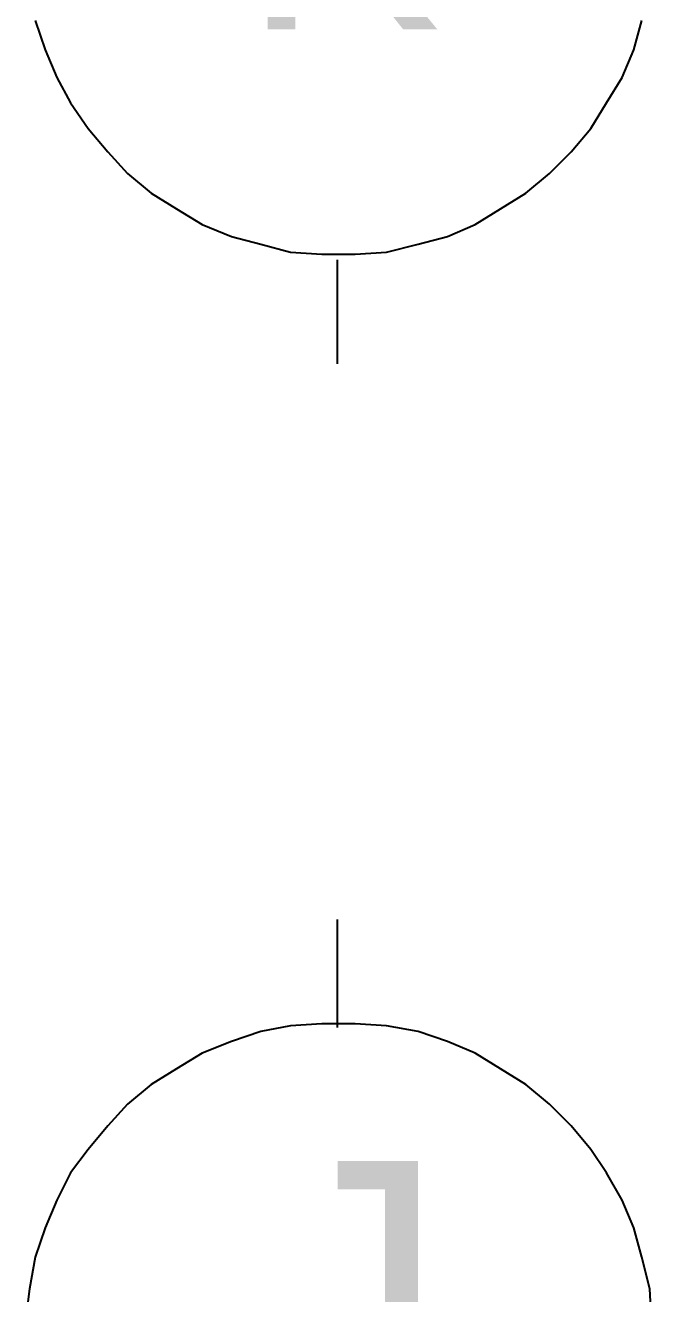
# Model space of a CAD drawing. Header units: millimetres. Extents: x 5 to 415, y 48 to 251.
# Drawn here: x 408.04 to 413.67, y 212.84 to 224.23 of the extents above; entities that cross this region are included whole.
import ezdxf

# ---------------------------------------------------------------- set-up
doc = ezdxf.new("R2010")
doc.units = ezdxf.units.MM
doc.layers.add('P', color=7, linetype='Continuous')
doc.layers.add('T', color=7, linetype='Continuous')

msp = doc.modelspace()

# ---------------------------------------------------------------- linework, layer by layer
at = {"layer": 'P'}
for points in [[(408.129, 224.278), (408.217, 224.014)], [(413.508, 224.014), (413.579, 224.278)], [(408.217, 224.014), (408.323, 223.767)], [(413.403, 223.767), (413.508, 224.014)], [(408.323, 223.767), (408.446, 223.538)], [(413.262, 223.538), (413.403, 223.767)], [(408.446, 223.538), (408.605, 223.308)], [(413.12, 223.308), (413.262, 223.538)], [(408.605, 223.308), (408.781, 223.097)], [(412.944, 223.097), (413.12, 223.308)], [(408.781, 223.097), (408.958, 222.903)], [(412.75, 222.903), (412.944, 223.097)], [(408.958, 222.903), (409.169, 222.726)], [(412.538, 222.726), (412.75, 222.903)], [(409.169, 222.726), (409.399, 222.585)], [(412.309, 222.585), (412.538, 222.726)], [(409.399, 222.585), (409.628, 222.444)], [(412.08, 222.444), (412.309, 222.585)], [(409.628, 222.444), (409.893, 222.338)], [(411.833, 222.338), (412.08, 222.444)], [(409.893, 222.338), (410.157, 222.268)], [(411.568, 222.268), (411.833, 222.338)], [(410.157, 222.268), (410.422, 222.197)], [(411.286, 222.197), (411.568, 222.268)], [(410.422, 222.197), (410.704, 222.179)], [(410.704, 222.179), (410.863, 222.179)], [(410.845, 221.192), (410.845, 222.127)], [(410.863, 222.179), (411.004, 222.179)], [(411.004, 222.179), (411.286, 222.197)], [(410.845, 215.23), (410.845, 216.2)], [(410.704, 215.265), (410.422, 215.247)], [(410.863, 215.265), (410.704, 215.265)], [(411.004, 215.265), (410.863, 215.265)], [(411.286, 215.247), (411.004, 215.265)], [(410.157, 215.194), (409.893, 215.106)], [(410.422, 215.247), (410.157, 215.194)], [(411.568, 215.194), (411.286, 215.247)], [(411.833, 215.106), (411.568, 215.194)], [(409.893, 215.106), (409.628, 215)], [(412.08, 215), (411.833, 215.106)], [(409.628, 215), (409.399, 214.859)], [(412.309, 214.859), (412.08, 215)], [(409.399, 214.859), (409.169, 214.718)], [(412.538, 214.718), (412.309, 214.859)], [(409.169, 214.718), (408.958, 214.542)], [(412.75, 214.542), (412.538, 214.718)], [(408.958, 214.542), (408.781, 214.348)], [(412.944, 214.348), (412.75, 214.542)], [(408.781, 214.348), (408.605, 214.136)], [(413.12, 214.136), (412.944, 214.348)], [(408.605, 214.136), (408.446, 213.924)], [(413.262, 213.924), (413.12, 214.136)], [(408.446, 213.924), (408.323, 213.678)], [(413.403, 213.678), (413.262, 213.924)], [(408.323, 213.678), (408.217, 213.431)], [(413.508, 213.431), (413.403, 213.678)], [(408.217, 213.431), (408.129, 213.166)], [(413.579, 213.166), (413.508, 213.431)], [(408.129, 213.166), (408.076, 212.884)], [(413.65, 212.884), (413.579, 213.166)], [(408.076, 212.884), (408.04, 212.602)], [(413.667, 212.602), (413.65, 212.884)]]:
    msp.add_lwpolyline(points, dxfattribs=at)

# ---------------------------------------------------------------- texts
at = {"layer": 'T', "attachment_point": 7}
for s, insert, char_height in [('{\\fArial|b0|i0|c0|p18;K}', (410, 224.2), 1.9), ('{\\fArial|b0|i0|c0|p18;J}', (410.2, 211.7), 2.3)]:
    msp.add_mtext(s, dxfattribs=dict(at, insert=insert, char_height=char_height))

doc.saveas('drawing.dxf')
